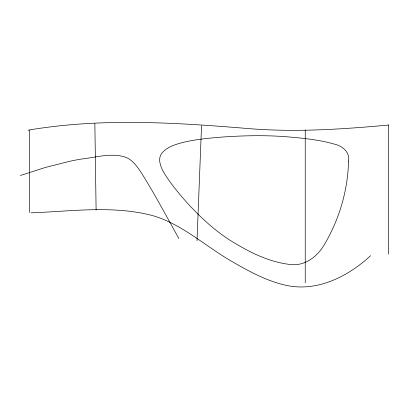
<?xml version="1.0" encoding="UTF-8"?>
<svg xmlns="http://www.w3.org/2000/svg" width="409" height="409" viewBox="0 0 409 409"><rect width="100%" height="100%" fill="white"/><g stroke="black" fill="none" stroke-linecap="round" stroke-linejoin="round"><path stroke-width="0.61" d="M197.01 240.722L201.54 125.706M370.564 255.686C347.947 276.704 316.408 292.593 284.925 285.053C265.814 280.635 248.442 271.034 231.612 261.274C208.293 247.869 187.864 229.449 162.813 219.127A110.43 110.43 0 0 0 152.884 215.681C113.119 205.119 71.401 211.351 30.941 212.859M20.45 175.487L45.471 167.439L69.867 161.253A294.966 294.966 0 0 1 81.56 159.014C96.028 157.455 111.263 152.48 125.594 157.22C132.767 160.006 137.235 166.708 141.34 172.838C154.822 194.173 166.535 216.566 178.886 238.559M27.94 130.2C100.926 117.726 175.037 122.542 248.355 128.569C295.088 132.455 341.965 129.285 388.55 125.062M94.868 123.554L96.105 210.057M388.545 124.883L388.545 254.142M305.237 129.98L305.237 282.834M29.443 130.2L29.443 212.47M348.54 161.212C347.849 190.078 339.506 218.6 324.991 243.524C318.187 255.957 305.319 266.392 290.395 264.495C268.396 262.087 248.166 251.561 229.643 240.006A186.489 186.489 0 0 1 209.29 224.628C195.308 212.368 182.634 198.626 171.417 183.794C166.509 176.76 160.64 169.551 159.628 160.737A11.447 11.447 0 0 1 161.928 153.104C167.143 146.765 175.497 144.454 183.099 142.378C196.458 139.249 210.17 137.976 223.825 136.943C245.518 135.466 267.333 135.108 289.015 136.959C304.127 138.329 319.373 139.817 334.005 144.029C342.144 145.676 350.16 152.076 348.54 161.212"/></g></svg>
